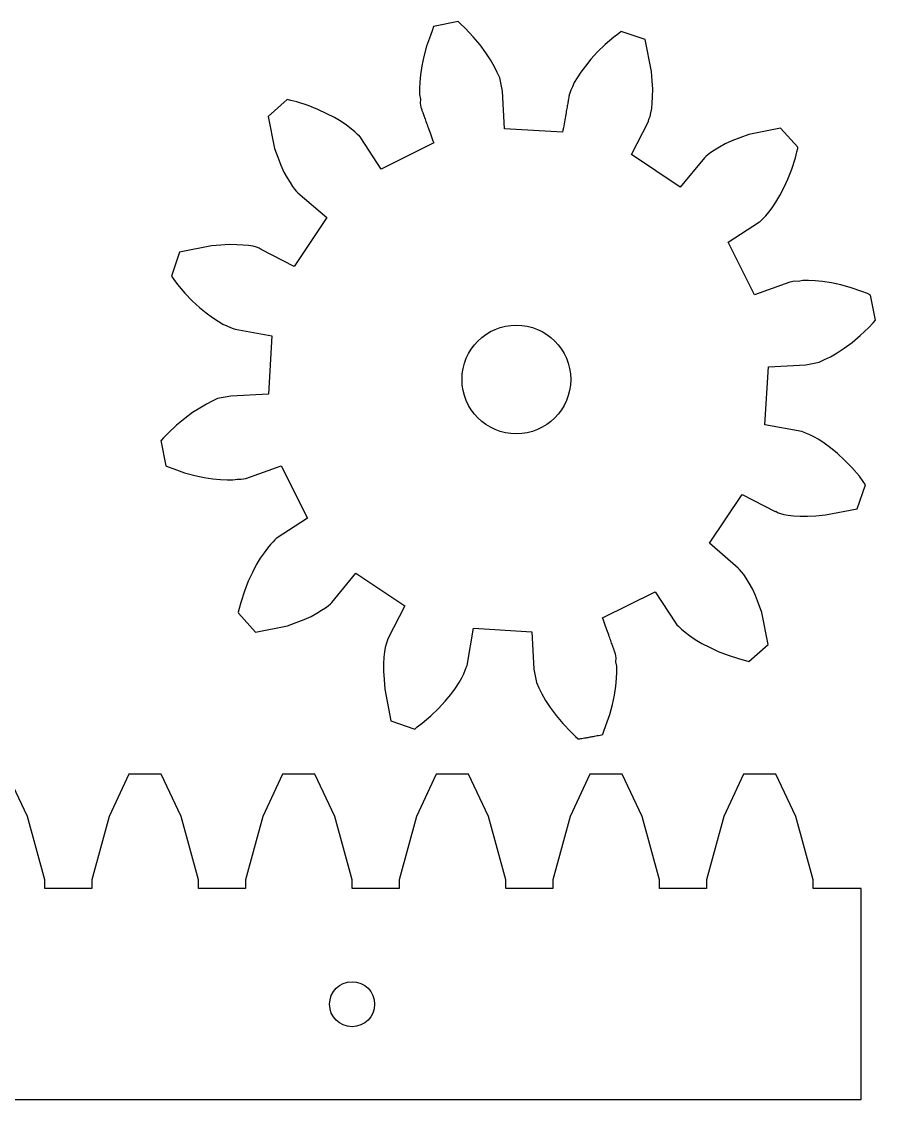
# Model space of a CAD drawing. Header units: millimetres. Extents: x -219 to -33, y -10 to 139.
# Drawn here: x -116.7 to -73.5, y -9.9 to 44.6 of the extents above; entities that cross this region are included whole.
import ezdxf

# ---------------------------------------------------------------- set-up
doc = ezdxf.new("R2010")
doc.units = ezdxf.units.MM
doc.layers.get('0').update_dxf_attribs({"linetype": 'CONTINUOUS'})

msp = doc.modelspace()

# ---------------------------------------------------------------- linework, layer by layer
for p, q in [((-95.909, 44.173), (-96.014, 43.883)), ((-95.861, 44.344), (-95.909, 44.173)), ((-94.614, 44.586), (-95.861, 44.344)), ((-94.485, 44.476), (-94.614, 44.586)), ((-94.253, 44.252), (-94.485, 44.476)), ((-93.845, 43.819), (-94.253, 44.252)), ((-96.014, 43.883), (-96.204, 43.334)), ((-93.495, 43.402), (-93.845, 43.819)), ((-86.726, 43.801), (-87.164, 43.42)), ((-86.466, 43.987), (-86.726, 43.801)), ((-86.351, 44.09), (-86.466, 43.987)), ((-85.139, 43.679), (-86.351, 44.09)), ((-84.826, 42.068), (-85.139, 43.679)), ((-96.204, 43.334), (-96.347, 42.821)), ((-93.201, 43.001), (-93.495, 43.402)), ((-87.164, 43.42), (-87.55, 43.048)), ((-96.347, 42.821), (-96.443, 42.344)), ((-92.97, 42.642), (-93.201, 43.001)), ((-92.769, 42.303), (-92.97, 42.642)), ((-87.884, 42.687), (-88.166, 42.335)), ((-87.55, 43.048), (-87.884, 42.687)), ((-96.443, 42.344), (-96.518, 41.898)), ((-92.63, 42.007), (-92.769, 42.303)), ((-92.497, 41.736), (-92.63, 42.007)), ((-88.401, 42.02), (-88.59, 41.741)), ((-88.166, 42.335), (-88.401, 42.02)), ((-84.787, 41.591), (-84.826, 42.068)), ((-96.551, 41.514), (-96.568, 41.187)), ((-96.518, 41.898), (-96.551, 41.514)), ((-92.366, 41.061), (-92.497, 41.736)), ((-88.731, 41.498), (-88.826, 41.291)), ((-88.59, 41.741), (-88.731, 41.498)), ((-84.758, 41.165), (-84.787, 41.591)), ((-96.568, 41.187), (-96.565, 40.892)), ((-92.267, 39.166), (-92.366, 41.061)), ((-88.952, 40.97), (-88.989, 40.882)), ((-88.899, 41.115), (-88.952, 40.97)), ((-88.826, 41.291), (-88.899, 41.115)), ((-84.765, 40.786), (-84.758, 41.165)), ((-103.255, 40.642), (-104.219, 39.781)), ((-103.084, 40.595), (-103.255, 40.642)), ((-102.773, 40.52), (-103.084, 40.595)), ((-102.198, 40.336), (-102.773, 40.52)), ((-96.565, 40.892), (-96.519, 40.658)), ((-96.519, 40.658), (-96.536, 40.466)), ((-96.536, 40.466), (-96.495, 40.258)), ((-84.81, 40.185), (-84.783, 40.46)), ((-84.783, 40.46), (-84.765, 40.786)), ((-101.701, 40.136), (-102.198, 40.336)), ((-101.255, 39.926), (-101.701, 40.136)), ((-100.867, 39.732), (-101.255, 39.926)), ((-84.895, 39.791), (-84.848, 39.962)), ((-84.848, 39.962), (-84.81, 40.185)), ((-104.219, 39.781), (-103.906, 38.171)), ((-100.531, 39.528), (-100.867, 39.732)), ((-100.252, 39.339), (-100.531, 39.528)), ((-100.03, 39.167), (-100.252, 39.339)), ((-85.84, 37.855), (-84.98, 39.532)), ((-84.98, 39.532), (-84.948, 39.646)), ((-84.948, 39.646), (-84.895, 39.791)), ((-99.839, 39.015), (-100.03, 39.167)), ((-99.704, 38.88), (-99.839, 39.015)), ((-99.606, 38.791), (-99.704, 38.88)), ((-89.321, 38.984), (-92.267, 39.166)), ((-79.893, 38.876), (-80.345, 38.708)), ((-78.283, 39.189), (-79.893, 38.876)), ((-77.421, 38.225), (-78.283, 39.189)), ((-103.906, 38.171), (-103.737, 37.718)), ((-98.5, 37.119), (-99.534, 38.697)), ((-95.846, 38.444), (-98.5, 37.119)), ((-81.386, 38.236), (-81.625, 38.081)), ((-81.094, 38.4), (-81.386, 38.236)), ((-80.746, 38.549), (-81.094, 38.4)), ((-80.345, 38.708), (-80.746, 38.549)), ((-77.459, 38.002), (-77.411, 38.173)), ((-77.411, 38.173), (-77.421, 38.225)), ((-103.737, 37.718), (-103.579, 37.318)), ((-83.363, 36.207), (-85.84, 37.855)), ((-82.141, 37.685), (-83.363, 36.207)), ((-82.073, 37.752), (-82.141, 37.685)), ((-81.958, 37.855), (-82.073, 37.752)), ((-81.818, 37.963), (-81.958, 37.855)), ((-81.625, 38.081), (-81.818, 37.963)), ((-77.718, 37.116), (-77.533, 37.691)), ((-77.533, 37.691), (-77.459, 38.002)), ((-103.579, 37.318), (-103.43, 36.97)), ((-77.918, 36.619), (-77.718, 37.116)), ((-103.43, 36.97), (-103.266, 36.678)), ((-103.266, 36.678), (-103.111, 36.439)), ((-78.128, 36.174), (-77.918, 36.619)), ((-103.111, 36.439), (-102.993, 36.246)), ((-102.993, 36.246), (-102.885, 36.105)), ((-102.885, 36.105), (-102.782, 35.991)), ((-102.782, 35.991), (-102.714, 35.923)), ((-78.322, 35.786), (-78.128, 36.174)), ((-102.714, 35.923), (-101.258, 34.67)), ((-78.714, 35.17), (-78.526, 35.449)), ((-78.526, 35.449), (-78.322, 35.786)), ((-79.038, 34.757), (-78.887, 34.948)), ((-78.887, 34.948), (-78.714, 35.17)), ((-101.258, 34.67), (-102.906, 32.193)), ((-80.934, 33.418), (-79.356, 34.452)), ((-79.356, 34.452), (-79.33, 34.457)), ((-79.33, 34.457), (-79.263, 34.525)), ((-79.263, 34.525), (-79.174, 34.623)), ((-79.174, 34.623), (-79.038, 34.757)), ((-106.62, 33.277), (-107.098, 33.238)), ((-106.195, 33.306), (-106.62, 33.277)), ((-105.816, 33.298), (-106.195, 33.306)), ((-105.489, 33.281), (-105.816, 33.298)), ((-105.214, 33.254), (-105.489, 33.281)), ((-79.61, 30.764), (-80.934, 33.418)), ((-108.708, 32.925), (-109.12, 31.713)), ((-107.098, 33.238), (-108.708, 32.925)), ((-104.991, 33.216), (-105.214, 33.254)), ((-104.82, 33.168), (-104.991, 33.216)), ((-104.675, 33.116), (-104.82, 33.168)), ((-104.582, 33.053), (-104.675, 33.116)), ((-102.906, 32.193), (-104.582, 33.053)), ((-109.12, 31.713), (-109.006, 31.546)), ((-109.006, 31.546), (-108.821, 31.286)), ((-108.821, 31.286), (-108.439, 30.848)), ((-77.821, 31.409), (-79.61, 30.764)), ((-77.588, 31.454), (-77.821, 31.409)), ((-77.396, 31.437), (-77.588, 31.454)), ((-77.162, 31.483), (-77.396, 31.437)), ((-76.866, 31.486), (-77.162, 31.483)), ((-76.539, 31.469), (-76.866, 31.486)), ((-76.156, 31.436), (-76.539, 31.469)), ((-75.71, 31.361), (-76.156, 31.436)), ((-75.233, 31.265), (-75.71, 31.361)), ((-74.72, 31.122), (-75.233, 31.265)), ((-74.171, 30.932), (-74.72, 31.122)), ((-108.439, 30.848), (-108.068, 30.462)), ((-73.881, 30.827), (-74.171, 30.932)), ((-73.731, 30.748), (-73.881, 30.827)), ((-73.483, 29.476), (-73.731, 30.748)), ((-108.068, 30.462), (-107.706, 30.128)), ((-107.706, 30.128), (-107.355, 29.846)), ((-107.355, 29.846), (-107.04, 29.61)), ((-107.04, 29.61), (-106.761, 29.422)), ((-73.593, 29.346), (-73.483, 29.476)), ((-106.761, 29.422), (-106.518, 29.281)), ((-106.518, 29.281), (-106.311, 29.186)), ((-106.311, 29.186), (-106.134, 29.113)), ((-106.134, 29.113), (-105.989, 29.06)), ((-105.989, 29.06), (-105.901, 29.023)), ((-105.901, 29.023), (-104.03, 28.686)), ((-74.25, 28.707), (-73.818, 29.114)), ((-73.818, 29.114), (-73.593, 29.346)), ((-104.03, 28.686), (-104.212, 25.74)), ((-75.069, 28.062), (-74.667, 28.356)), ((-74.667, 28.356), (-74.25, 28.707)), ((-75.766, 27.63), (-75.428, 27.831)), ((-75.428, 27.831), (-75.069, 28.062)), ((-77.009, 27.227), (-76.333, 27.358)), ((-76.333, 27.358), (-76.063, 27.492)), ((-76.063, 27.492), (-75.766, 27.63)), ((-79.085, 24.182), (-78.903, 27.128)), ((-78.903, 27.128), (-77.009, 27.227)), ((-106.107, 25.641), (-106.782, 25.51)), ((-104.212, 25.74), (-106.107, 25.641)), ((-107.349, 25.238), (-107.687, 25.037)), ((-107.052, 25.376), (-107.349, 25.238)), ((-106.782, 25.51), (-107.052, 25.376)), ((-108.047, 24.806), (-108.448, 24.512)), ((-107.687, 25.037), (-108.047, 24.806)), ((-108.865, 24.161), (-109.298, 23.754)), ((-108.448, 24.512), (-108.865, 24.161)), ((-77.214, 23.845), (-79.085, 24.182)), ((-109.522, 23.522), (-109.632, 23.392)), ((-109.298, 23.754), (-109.522, 23.522)), ((-77.126, 23.808), (-77.214, 23.845)), ((-76.981, 23.755), (-77.126, 23.808)), ((-76.805, 23.682), (-76.981, 23.755)), ((-76.598, 23.587), (-76.805, 23.682)), ((-76.354, 23.446), (-76.598, 23.587)), ((-76.075, 23.258), (-76.354, 23.446)), ((-109.632, 23.392), (-109.658, 23.387)), ((-109.658, 23.387), (-109.411, 22.12)), ((-75.76, 23.022), (-76.075, 23.258)), ((-75.409, 22.74), (-75.76, 23.022)), ((-75.047, 22.406), (-75.409, 22.74)), ((-74.676, 22.02), (-75.047, 22.406)), ((-109.411, 22.12), (-109.291, 22.057)), ((-109.291, 22.057), (-109.001, 21.952)), ((-109.001, 21.952), (-108.452, 21.762)), ((-105.351, 21.475), (-103.562, 22.119)), ((-103.562, 22.119), (-102.238, 19.466)), ((-74.294, 21.582), (-74.676, 22.02)), ((-108.452, 21.762), (-107.939, 21.619)), ((-107.939, 21.619), (-107.462, 21.523)), ((-107.462, 21.523), (-107.017, 21.448)), ((-107.017, 21.448), (-106.633, 21.415)), ((-106.633, 21.415), (-106.306, 21.397)), ((-106.306, 21.397), (-106.01, 21.401)), ((-106.01, 21.401), (-105.776, 21.446)), ((-105.776, 21.446), (-105.585, 21.43)), ((-105.585, 21.43), (-105.351, 21.475)), ((-74.109, 21.322), (-74.294, 21.582)), ((-73.995, 21.155), (-74.109, 21.322)), ((-74.407, 19.943), (-73.995, 21.155)), ((-81.883, 18.193), (-80.235, 20.67)), ((-80.235, 20.67), (-78.559, 19.81)), ((-78.559, 19.81), (-78.533, 19.815)), ((-78.533, 19.815), (-78.44, 19.752)), ((-78.44, 19.752), (-78.295, 19.7)), ((-78.295, 19.7), (-78.124, 19.652)), ((-78.124, 19.652), (-77.901, 19.614)), ((-76.495, 19.591), (-76.017, 19.63)), ((-76.017, 19.63), (-74.407, 19.943)), ((-102.238, 19.466), (-103.816, 18.431)), ((-77.901, 19.614), (-77.626, 19.587)), ((-77.626, 19.587), (-77.299, 19.57)), ((-77.299, 19.57), (-76.92, 19.562)), ((-76.92, 19.562), (-76.495, 19.591)), ((-104.108, 18.132), (-104.259, 17.941)), ((-103.972, 18.266), (-104.108, 18.132)), ((-103.884, 18.364), (-103.972, 18.266)), ((-103.816, 18.431), (-103.884, 18.364)), ((-80.427, 16.94), (-81.883, 18.193)), ((-104.432, 17.719), (-104.62, 17.44)), ((-104.259, 17.941), (-104.432, 17.719)), ((-104.824, 17.103), (-105.018, 16.715)), ((-104.62, 17.44), (-104.824, 17.103)), ((-80.36, 16.872), (-80.427, 16.94)), ((-105.018, 16.715), (-105.228, 16.27)), ((-101.005, 15.204), (-99.783, 16.682)), ((-99.783, 16.682), (-97.306, 15.034)), ((-80.256, 16.758), (-80.36, 16.872)), ((-80.148, 16.617), (-80.256, 16.758)), ((-80.03, 16.424), (-80.148, 16.617)), ((-79.876, 16.185), (-80.03, 16.424)), ((-105.228, 16.27), (-105.428, 15.773)), ((-79.711, 15.893), (-79.876, 16.185)), ((-79.562, 15.545), (-79.711, 15.893)), ((-105.428, 15.773), (-105.613, 15.198)), ((-87.295, 14.419), (-84.641, 15.744)), ((-84.641, 15.744), (-83.607, 14.166)), ((-79.404, 15.144), (-79.562, 15.545)), ((-105.687, 14.887), (-105.735, 14.716)), ((-105.613, 15.198), (-105.687, 14.887)), ((-101.761, 14.653), (-101.521, 14.808)), ((-101.521, 14.808), (-101.328, 14.926)), ((-101.328, 14.926), (-101.188, 15.034)), ((-101.188, 15.034), (-101.073, 15.137)), ((-101.073, 15.137), (-101.005, 15.204)), ((-97.306, 15.034), (-98.166, 13.357)), ((-79.235, 14.692), (-79.404, 15.144)), ((-105.735, 14.716), (-105.725, 14.664)), ((-105.725, 14.664), (-104.864, 13.7)), ((-103.253, 14.013), (-102.801, 14.181)), ((-102.801, 14.181), (-102.401, 14.34)), ((-102.401, 14.34), (-102.052, 14.489)), ((-102.052, 14.489), (-101.761, 14.653)), ((-78.922, 13.082), (-79.235, 14.692)), ((-104.864, 13.7), (-103.253, 14.013)), ((-94.157, 12.007), (-93.825, 13.905)), ((-93.825, 13.905), (-90.879, 13.723)), ((-90.879, 13.723), (-90.78, 11.828)), ((-83.607, 14.166), (-83.535, 14.072)), ((-83.535, 14.072), (-83.437, 13.983)), ((-83.437, 13.983), (-83.303, 13.848)), ((-83.303, 13.848), (-83.111, 13.696)), ((-83.111, 13.696), (-82.889, 13.524)), ((-98.251, 13.098), (-98.298, 12.927)), ((-98.198, 13.243), (-98.251, 13.098)), ((-98.166, 13.357), (-98.198, 13.243)), ((-82.889, 13.524), (-82.61, 13.335)), ((-82.61, 13.335), (-82.274, 13.131)), ((-82.274, 13.131), (-81.886, 12.937)), ((-98.336, 12.704), (-98.363, 12.429)), ((-98.298, 12.927), (-98.336, 12.704)), ((-86.605, 12.397), (-86.646, 12.605)), ((-81.886, 12.937), (-81.441, 12.727)), ((-81.441, 12.727), (-80.943, 12.527)), ((-79.887, 12.221), (-78.922, 13.082)), ((-98.381, 12.103), (-98.388, 11.724)), ((-98.363, 12.429), (-98.381, 12.103)), ((-94.194, 11.919), (-94.157, 12.007)), ((-86.622, 12.205), (-86.605, 12.397)), ((-86.577, 11.971), (-86.622, 12.205)), ((-80.943, 12.527), (-80.369, 12.342)), ((-80.369, 12.342), (-80.058, 12.268)), ((-80.058, 12.268), (-79.887, 12.221)), ((-98.388, 11.724), (-98.359, 11.298)), ((-94.415, 11.391), (-94.321, 11.598)), ((-94.321, 11.598), (-94.247, 11.774)), ((-94.247, 11.774), (-94.194, 11.919)), ((-90.78, 11.828), (-90.649, 11.153)), ((-86.59, 11.349), (-86.573, 11.676)), ((-86.573, 11.676), (-86.577, 11.971)), ((-98.359, 11.298), (-98.32, 10.821)), ((-94.745, 10.869), (-94.556, 11.148)), ((-94.556, 11.148), (-94.415, 11.391)), ((-90.649, 11.153), (-90.516, 10.882)), ((-86.699, 10.519), (-86.624, 10.965)), ((-86.624, 10.965), (-86.59, 11.349)), ((-98.32, 10.821), (-98.007, 9.21)), ((-95.262, 10.202), (-94.98, 10.553)), ((-94.98, 10.553), (-94.745, 10.869)), ((-90.516, 10.882), (-90.377, 10.586)), ((-90.377, 10.586), (-90.177, 10.247)), ((-86.795, 10.042), (-86.699, 10.519)), ((-95.982, 9.469), (-95.596, 9.841)), ((-95.596, 9.841), (-95.262, 10.202)), ((-90.177, 10.247), (-89.945, 9.888)), ((-89.945, 9.888), (-89.651, 9.487)), ((-86.937, 9.529), (-86.795, 10.042)), ((-96.42, 9.088), (-95.982, 9.469)), ((-89.651, 9.487), (-89.301, 9.07)), ((-87.127, 8.98), (-86.937, 9.529)), ((-98.007, 9.21), (-96.795, 8.799)), ((-96.795, 8.799), (-96.681, 8.902)), ((-96.681, 8.902), (-96.42, 9.088)), ((-89.301, 9.07), (-88.893, 8.637)), ((-87.233, 8.69), (-87.127, 8.98)), ((-88.893, 8.637), (-88.661, 8.413)), ((-88.661, 8.413), (-88.532, 8.303))]:
    msp.add_line(p, q)
msp.add_lwpolyline([(-199.46, -9.939), (-74.206, -9.939), (-74.206, 0.723), (-76.641, 0.723), (-76.641, 1.173), (-77.514, 4.375), (-78.519, 6.518), (-80.16, 6.518), (-81.165, 4.375), (-82.038, 1.173), (-82.038, 0.723), (-84.42, 0.723), (-84.42, 1.173), (-85.293, 4.375), (-86.298, 6.518), (-87.939, 6.518), (-88.944, 4.375), (-89.817, 1.173), (-89.817, 0.723), (-92.198, 0.723), (-92.198, 1.173), (-93.071, 4.375), (-94.077, 6.518), (-95.717, 6.518), (-96.723, 4.375), (-97.596, 1.173), (-97.596, 0.723), (-99.977, 0.723), (-99.977, 1.173), (-100.85, 4.375), (-101.856, 6.518), (-103.496, 6.518), (-104.501, 4.375), (-105.375, 1.173), (-105.375, 0.723), (-107.756, 0.723), (-107.756, 1.173), (-108.629, 4.375), (-109.634, 6.518), (-111.275, 6.518), (-112.28, 4.375), (-113.153, 1.173), (-113.153, 0.723), (-115.535, 0.723), (-115.535, 1.173), (-116.408, 4.375), (-117.413, 6.518)])
msp.add_circle((-91.661, 26.481), 2.75)
for points, degree in [([(-88.989, 40.882), (-88.984, 40.856), (-89.321, 38.984)], 2), ([(-96.495, 40.258), (-96.49, 40.232), (-95.846, 38.444)], 2), ([(-99.534, 38.697), (-99.539, 38.723), (-99.606, 38.791)], 2), ([(-86.646, 12.605), (-86.651, 12.631), (-87.295, 14.419)], 2), ([(-88.532, 8.303), (-88.527, 8.277), (-87.28, 8.519)], 2), ([(-87.28, 8.519), (-87.285, 8.545), (-87.233, 8.69)], 2), ([(-101.115, -5.124), (-101.115, -4.489), (-100.612, -3.986), (-99.977, -3.986)], 3), ([(-99.977, -3.986), (-99.342, -3.986), (-98.839, -4.489), (-98.839, -5.124)], 3), ([(-99.977, -6.262), (-100.612, -6.262), (-101.115, -5.759), (-101.115, -5.124)], 3), ([(-98.839, -5.124), (-98.839, -5.759), (-99.342, -6.262), (-99.977, -6.262)], 3)]:
    msp.add_open_spline(points, degree=degree)

doc.saveas('drawing.dxf')
